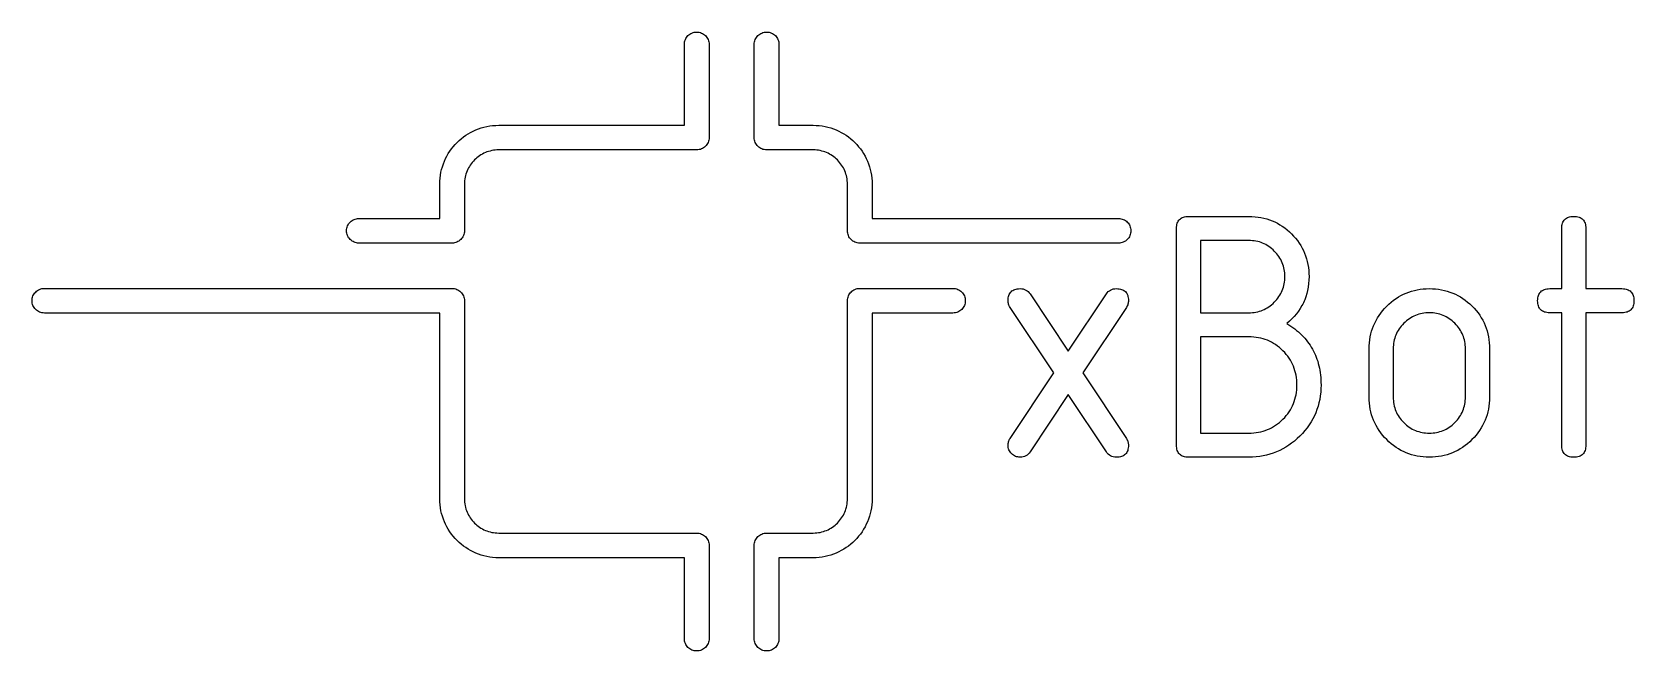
# Model space of a CAD drawing. Extents: x 20 to 269, y 58 to 155.
import ezdxf

# ---------------------------------------------------------------- set-up
doc = ezdxf.new("R2010")
doc.units = 0
doc.layers.add('LAYER_1', color=18, linetype='CONTINUOUS')

msp = doc.modelspace()

# ---------------------------------------------------------------- linework, layer by layer
at = {"layer": 'LAYER_1'}
for points in [[(84.96, 121.69), (70.46, 121.69), (70.27, 121.7), (70.08, 121.73), (69.89, 121.78), (69.72, 121.84), (69.55, 121.92), (69.39, 122.02), (69.24, 122.13), (69.11, 122.25), (68.98, 122.39), (68.87, 122.54), (68.78, 122.69), (68.7, 122.86), (68.63, 123.04), (68.58, 123.22), (68.56, 123.41), (68.55, 123.61), (68.56, 123.81), (68.58, 124), (68.63, 124.18), (68.7, 124.36), (68.78, 124.52), (68.87, 124.68), (68.98, 124.83), (69.11, 124.97), (69.24, 125.09), (69.39, 125.2), (69.55, 125.3), (69.72, 125.38), (69.89, 125.44), (70.08, 125.49), (70.27, 125.52), (70.46, 125.53), (83.04, 125.53), (83.04, 130.86), (83.05, 131.33), (83.09, 131.8), (83.15, 132.25), (83.23, 132.71), (83.33, 133.15), (83.46, 133.58), (83.6, 134.01), (83.76, 134.42), (83.95, 134.83), (84.15, 135.23), (84.37, 135.61), (84.61, 135.98), (84.87, 136.34), (85.14, 136.69), (85.43, 137.02), (85.73, 137.34), (86.05, 137.64), (86.38, 137.93), (86.73, 138.2), (87.09, 138.46), (87.46, 138.7), (87.84, 138.92), (88.24, 139.12), (88.64, 139.3), (89.06, 139.47), (89.49, 139.61), (89.92, 139.74), (90.36, 139.84), (90.82, 139.92), (91.27, 139.98), (91.74, 140.01), (92.21, 140.02), (121.1, 140.02), (121.1, 152.6), (121.11, 152.8), (121.14, 152.99), (121.19, 153.17), (121.25, 153.35), (121.33, 153.52), (121.43, 153.68), (121.54, 153.82), (121.66, 153.96), (121.8, 154.08), (121.95, 154.19), (122.1, 154.29), (122.27, 154.37), (122.45, 154.44), (122.63, 154.48), (122.82, 154.51), (123.02, 154.52), (123.21, 154.51), (123.4, 154.48), (123.59, 154.44), (123.76, 154.37), (123.93, 154.29), (124.09, 154.19), (124.24, 154.08), (124.37, 153.96), (124.5, 153.82), (124.61, 153.68), (124.7, 153.52), (124.78, 153.35), (124.85, 153.17), (124.9, 152.99), (124.93, 152.8), (124.94, 152.6), (124.94, 138.11), (124.93, 137.91), (124.9, 137.72), (124.85, 137.54), (124.78, 137.36), (124.7, 137.19), (124.61, 137.03), (124.5, 136.89), (124.37, 136.75), (124.24, 136.63), (124.09, 136.52), (123.93, 136.42), (123.76, 136.34), (123.59, 136.28), (123.4, 136.23), (123.21, 136.2), (123.02, 136.19), (92.21, 136.19), (91.94, 136.18), (91.67, 136.16), (91.4, 136.13), (91.14, 136.08), (90.88, 136.02), (90.63, 135.95), (90.38, 135.87), (90.14, 135.77), (89.9, 135.66), (89.67, 135.55), (89.45, 135.42), (89.23, 135.28), (89.02, 135.13), (88.82, 134.97), (88.63, 134.8), (88.44, 134.63), (88.27, 134.44), (88.1, 134.25), (87.94, 134.05), (87.79, 133.84), (87.65, 133.62), (87.52, 133.4), (87.41, 133.17), (87.3, 132.93), (87.2, 132.69), (87.12, 132.44), (87.05, 132.19), (86.99, 131.93), (86.94, 131.67), (86.91, 131.4), (86.89, 131.13), (86.88, 130.86), (86.88, 123.61), (86.87, 123.41), (86.84, 123.22), (86.79, 123.04), (86.73, 122.86), (86.65, 122.69), (86.55, 122.54), (86.44, 122.39), (86.32, 122.25), (86.18, 122.13), (86.03, 122.02), (85.87, 121.92), (85.71, 121.84), (85.53, 121.78), (85.35, 121.73), (85.16, 121.7)], [(188.64, 121.69), (148.39, 121.69), (148.19, 121.7), (148, 121.73), (147.82, 121.78), (147.64, 121.84), (147.48, 121.92), (147.32, 122.02), (147.17, 122.13), (147.03, 122.25), (146.91, 122.39), (146.8, 122.54), (146.7, 122.69), (146.62, 122.86), (146.56, 123.04), (146.51, 123.22), (146.48, 123.41), (146.47, 123.61), (146.47, 130.86), (146.47, 131.13), (146.44, 131.4), (146.41, 131.67), (146.36, 131.93), (146.3, 132.19), (146.23, 132.44), (146.15, 132.69), (146.05, 132.93), (145.95, 133.17), (145.83, 133.4), (145.7, 133.62), (145.56, 133.84), (145.41, 134.05), (145.25, 134.25), (145.09, 134.44), (144.91, 134.63), (144.72, 134.8), (144.53, 134.97), (144.33, 135.13), (144.12, 135.28), (143.9, 135.42), (143.68, 135.55), (143.45, 135.66), (143.21, 135.77), (142.97, 135.87), (142.72, 135.95), (142.47, 136.02), (142.21, 136.08), (141.95, 136.13), (141.69, 136.16), (141.42, 136.18), (141.14, 136.19), (133.89, 136.19), (133.7, 136.2), (133.51, 136.23), (133.32, 136.28), (133.15, 136.34), (132.98, 136.42), (132.82, 136.52), (132.67, 136.63), (132.54, 136.75), (132.41, 136.89), (132.3, 137.03), (132.21, 137.19), (132.12, 137.36), (132.06, 137.54), (132.01, 137.72), (131.98, 137.91), (131.97, 138.11), (131.97, 152.6), (131.98, 152.8), (132.01, 152.99), (132.06, 153.17), (132.12, 153.35), (132.21, 153.52), (132.3, 153.68), (132.41, 153.82), (132.54, 153.96), (132.67, 154.08), (132.82, 154.19), (132.98, 154.29), (133.15, 154.37), (133.32, 154.44), (133.51, 154.48), (133.7, 154.51), (133.89, 154.52), (134.09, 154.51), (134.28, 154.48), (134.46, 154.44), (134.64, 154.37), (134.81, 154.29), (134.96, 154.19), (135.11, 154.08), (135.25, 153.96), (135.37, 153.82), (135.48, 153.68), (135.58, 153.52), (135.66, 153.35), (135.72, 153.17), (135.77, 152.99), (135.8, 152.8), (135.81, 152.6), (135.81, 140.02), (141.14, 140.02), (141.61, 140.01), (142.08, 139.98), (142.54, 139.92), (142.99, 139.84), (143.43, 139.74), (143.86, 139.61), (144.29, 139.47), (144.71, 139.3), (145.11, 139.12), (145.51, 138.92), (145.89, 138.7), (146.26, 138.46), (146.62, 138.2), (146.97, 137.93), (147.3, 137.64), (147.62, 137.34), (147.92, 137.02), (148.21, 136.69), (148.48, 136.34), (148.74, 135.98), (148.98, 135.61), (149.2, 135.23), (149.4, 134.83), (149.59, 134.42), (149.75, 134.01), (149.9, 133.58), (150.02, 133.15), (150.12, 132.71), (150.2, 132.25), (150.26, 131.8), (150.3, 131.33), (150.31, 130.86), (150.31, 125.53), (188.64, 125.53), (188.83, 125.52), (189.02, 125.49), (189.21, 125.44), (189.38, 125.38), (189.55, 125.3), (189.71, 125.2), (189.86, 125.09), (189.99, 124.97), (190.12, 124.83), (190.23, 124.68), (190.32, 124.52), (190.4, 124.36), (190.47, 124.18), (190.52, 124), (190.55, 123.81), (190.56, 123.61), (190.55, 123.41), (190.52, 123.22), (190.47, 123.04), (190.4, 122.86), (190.32, 122.69), (190.23, 122.54), (190.12, 122.39), (189.99, 122.25), (189.86, 122.13), (189.71, 122.02), (189.55, 121.92), (189.38, 121.84), (189.21, 121.78), (189.02, 121.73), (188.83, 121.7)], [(214.8, 109.19), (215.13, 108.99), (215.45, 108.78), (215.76, 108.57), (216.05, 108.35), (216.34, 108.12), (216.62, 107.89), (216.88, 107.65), (217.14, 107.4), (217.38, 107.15), (217.62, 106.89), (217.84, 106.63), (218.05, 106.36), (218.26, 106.08), (218.45, 105.8), (218.63, 105.51), (218.8, 105.21), (218.97, 104.91), (219.12, 104.6), (219.26, 104.29), (219.39, 103.97), (219.51, 103.64), (219.62, 103.31), (219.72, 102.97), (219.8, 102.62), (219.88, 102.27), (219.95, 101.91), (220.01, 101.55), (220.05, 101.18), (220.09, 100.8), (220.12, 100.42), (220.13, 100.03), (220.14, 99.63), (220.12, 99.05), (220.09, 98.49), (220.02, 97.93), (219.93, 97.39), (219.82, 96.85), (219.67, 96.33), (219.51, 95.82), (219.31, 95.32), (219.1, 94.83), (218.85, 94.35), (218.58, 93.88), (218.29, 93.42), (217.96, 92.97), (217.62, 92.53), (217.24, 92.1), (216.85, 91.69), (216.43, 91.29), (216, 90.91), (215.56, 90.57), (215.12, 90.25), (214.66, 89.95), (214.19, 89.68), (213.71, 89.44), (213.21, 89.22), (212.71, 89.02), (212.2, 88.86), (211.68, 88.72), (211.14, 88.6), (210.6, 88.51), (210.04, 88.45), (209.48, 88.41), (208.9, 88.4), (199.54, 88.4), (199.31, 88.4), (199.1, 88.42), (198.9, 88.46), (198.72, 88.51), (198.55, 88.58), (198.4, 88.66), (198.26, 88.75), (198.14, 88.86), (198.03, 88.99), (197.93, 89.13), (197.85, 89.28), (197.78, 89.45), (197.73, 89.63), (197.7, 89.83), (197.68, 90.04), (197.67, 90.27), (197.67, 123.97), (197.68, 124.2), (197.7, 124.41), (197.73, 124.61), (197.78, 124.79), (197.85, 124.96), (197.93, 125.11), (198.03, 125.25), (198.14, 125.38), (198.26, 125.49), (198.4, 125.58), (198.55, 125.66), (198.72, 125.73), (198.9, 125.78), (199.1, 125.82), (199.31, 125.84), (199.54, 125.84), (208.9, 125.84), (209.39, 125.83), (209.87, 125.8), (210.34, 125.75), (210.8, 125.68), (211.25, 125.58), (211.69, 125.46), (212.12, 125.33), (212.54, 125.17), (212.95, 124.99), (213.35, 124.79), (213.74, 124.56), (214.12, 124.32), (214.5, 124.06), (214.86, 123.77), (215.21, 123.46), (215.56, 123.14), (215.88, 122.79), (216.19, 122.44), (216.48, 122.08), (216.74, 121.7), (216.98, 121.32), (217.21, 120.93), (217.41, 120.53), (217.59, 120.12), (217.75, 119.7), (217.88, 119.27), (218, 118.83), (218.1, 118.38), (218.17, 117.92), (218.22, 117.45), (218.25, 116.97), (218.27, 116.48), (218.25, 115.93), (218.21, 115.39), (218.14, 114.86), (218.05, 114.35), (217.93, 113.84), (217.78, 113.36), (217.6, 112.88), (217.5, 112.65), (217.4, 112.42), (217.29, 112.19), (217.17, 111.97), (216.91, 111.53), (216.63, 111.11), (216.32, 110.7), (215.98, 110.3), (215.61, 109.92), (215.22, 109.55)], [(257.59, 110.86), (255.71, 110.86), (255.49, 110.87), (255.28, 110.89), (255.08, 110.93), (254.9, 110.98), (254.73, 111.05), (254.57, 111.13), (254.43, 111.22), (254.31, 111.33), (254.2, 111.46), (254.11, 111.6), (254.03, 111.75), (253.96, 111.92), (253.91, 112.1), (253.87, 112.3), (253.85, 112.51), (253.84, 112.74), (253.85, 112.96), (253.87, 113.18), (253.91, 113.37), (253.96, 113.56), (254.03, 113.72), (254.11, 113.88), (254.2, 114.02), (254.31, 114.14), (254.43, 114.25), (254.57, 114.35), (254.73, 114.43), (254.9, 114.49), (255.08, 114.54), (255.28, 114.58), (255.49, 114.6), (255.71, 114.61), (257.59, 114.61), (257.59, 123.97), (257.59, 124.2), (257.62, 124.41), (257.65, 124.61), (257.7, 124.79), (257.77, 124.96), (257.85, 125.11), (257.95, 125.25), (258.06, 125.38), (258.18, 125.49), (258.32, 125.58), (258.47, 125.66), (258.64, 125.73), (258.82, 125.78), (259.02, 125.82), (259.23, 125.84), (259.46, 125.84), (259.69, 125.84), (259.9, 125.82), (260.1, 125.78), (260.28, 125.73), (260.45, 125.66), (260.6, 125.58), (260.74, 125.49), (260.86, 125.38), (260.97, 125.25), (261.07, 125.11), (261.15, 124.96), (261.22, 124.79), (261.27, 124.61), (261.3, 124.41), (261.32, 124.2), (261.33, 123.97), (261.33, 114.61), (266.95, 114.61), (267.18, 114.6), (267.39, 114.58), (267.59, 114.54), (267.77, 114.49), (267.94, 114.43), (268.09, 114.35), (268.23, 114.25), (268.35, 114.14), (268.46, 114.02), (268.56, 113.88), (268.64, 113.72), (268.71, 113.56), (268.76, 113.37), (268.79, 113.18), (268.81, 112.96), (268.82, 112.74), (268.81, 112.51), (268.79, 112.3), (268.76, 112.1), (268.71, 111.92), (268.64, 111.75), (268.56, 111.6), (268.46, 111.46), (268.35, 111.33), (268.23, 111.22), (268.09, 111.13), (267.94, 111.05), (267.77, 110.98), (267.59, 110.93), (267.39, 110.89), (267.18, 110.87), (266.95, 110.86), (261.33, 110.86), (261.33, 90.27), (261.32, 90.04), (261.3, 89.83), (261.27, 89.63), (261.22, 89.45), (261.15, 89.28), (261.07, 89.13), (260.97, 88.99), (260.86, 88.86), (260.74, 88.75), (260.6, 88.66), (260.45, 88.58), (260.28, 88.51), (260.1, 88.46), (259.9, 88.42), (259.69, 88.4), (259.46, 88.4), (259.23, 88.4), (259.02, 88.42), (258.82, 88.46), (258.64, 88.51), (258.47, 88.58), (258.32, 88.66), (258.18, 88.75), (258.06, 88.86), (257.95, 88.99), (257.85, 89.13), (257.77, 89.28), (257.7, 89.45), (257.65, 89.63), (257.62, 89.83), (257.59, 90.04), (257.59, 90.27)], [(201.41, 122.1), (201.41, 110.86), (208.9, 110.86), (209.19, 110.87), (209.47, 110.89), (209.75, 110.92), (210.02, 110.97), (210.29, 111.03), (210.55, 111.1), (210.81, 111.18), (211.06, 111.28), (211.3, 111.39), (211.54, 111.51), (211.78, 111.64), (212.01, 111.79), (212.23, 111.95), (212.45, 112.12), (212.67, 112.31), (212.87, 112.51), (213.07, 112.72), (213.26, 112.93), (213.43, 113.15), (213.59, 113.38), (213.74, 113.61), (213.88, 113.84), (214, 114.08), (214.11, 114.33), (214.21, 114.58), (214.29, 114.83), (214.36, 115.09), (214.42, 115.36), (214.46, 115.63), (214.49, 115.91), (214.51, 116.19), (214.52, 116.48), (214.51, 116.77), (214.49, 117.05), (214.46, 117.33), (214.42, 117.6), (214.36, 117.87), (214.29, 118.13), (214.21, 118.39), (214.11, 118.64), (214, 118.88), (213.88, 119.12), (213.74, 119.36), (213.59, 119.59), (213.43, 119.81), (213.26, 120.03), (213.07, 120.25), (212.87, 120.45), (212.67, 120.65), (212.45, 120.84), (212.23, 121.01), (212.01, 121.17), (211.78, 121.32), (211.54, 121.46), (211.3, 121.58), (211.06, 121.69), (210.81, 121.78), (210.55, 121.87), (210.29, 121.94), (210.02, 122), (209.75, 122.04), (209.47, 122.07), (209.19, 122.09), (208.9, 122.1)], [(123.02, 58.26), (122.82, 58.27), (122.63, 58.3), (122.45, 58.35), (122.27, 58.41), (122.1, 58.49), (121.95, 58.59), (121.8, 58.7), (121.66, 58.82), (121.54, 58.96), (121.43, 59.11), (121.33, 59.27), (121.25, 59.43), (121.19, 59.61), (121.14, 59.79), (121.11, 59.98), (121.1, 60.18), (121.1, 72.76), (92.21, 72.76), (91.74, 72.77), (91.27, 72.81), (90.82, 72.87), (90.36, 72.95), (89.92, 73.05), (89.49, 73.17), (89.06, 73.32), (88.64, 73.48), (88.24, 73.67), (87.84, 73.87), (87.46, 74.09), (87.09, 74.33), (86.73, 74.58), (86.38, 74.86), (86.05, 75.14), (85.73, 75.45), (85.43, 75.77), (85.14, 76.1), (84.87, 76.45), (84.61, 76.8), (84.37, 77.18), (84.15, 77.56), (83.95, 77.96), (83.76, 78.36), (83.6, 78.78), (83.46, 79.2), (83.33, 79.64), (83.23, 80.08), (83.15, 80.53), (83.09, 80.99), (83.06, 81.45), (83.04, 81.93), (83.04, 110.82), (21.53, 110.82), (21.34, 110.83), (21.15, 110.86), (20.96, 110.91), (20.79, 110.97), (20.62, 111.05), (20.46, 111.15), (20.31, 111.26), (20.18, 111.38), (20.05, 111.52), (19.94, 111.66), (19.85, 111.82), (19.76, 111.99), (19.7, 112.17), (19.65, 112.35), (19.62, 112.54), (19.61, 112.74), (19.62, 112.93), (19.65, 113.12), (19.7, 113.31), (19.76, 113.48), (19.85, 113.65), (19.94, 113.81), (20.05, 113.96), (20.18, 114.09), (20.31, 114.22), (20.46, 114.33), (20.62, 114.42), (20.79, 114.5), (20.96, 114.57), (21.15, 114.62), (21.34, 114.64), (21.53, 114.65), (84.96, 114.65), (85.16, 114.64), (85.35, 114.62), (85.53, 114.57), (85.71, 114.5), (85.87, 114.42), (86.03, 114.33), (86.18, 114.22), (86.32, 114.09), (86.44, 113.96), (86.55, 113.81), (86.65, 113.65), (86.73, 113.48), (86.79, 113.31), (86.84, 113.12), (86.87, 112.93), (86.88, 112.74), (86.88, 81.93), (86.89, 81.65), (86.91, 81.38), (86.94, 81.12), (86.99, 80.85), (87.05, 80.6), (87.12, 80.34), (87.2, 80.1), (87.3, 79.85), (87.41, 79.62), (87.52, 79.39), (87.65, 79.16), (87.79, 78.95), (87.94, 78.74), (88.1, 78.54), (88.27, 78.35), (88.44, 78.16), (88.63, 77.98), (88.82, 77.82), (89.02, 77.66), (89.23, 77.51), (89.45, 77.37), (89.67, 77.24), (89.9, 77.12), (90.14, 77.02), (90.38, 76.92), (90.63, 76.84), (90.88, 76.77), (91.14, 76.71), (91.4, 76.66), (91.67, 76.63), (91.94, 76.61), (92.21, 76.6), (123.02, 76.6), (123.21, 76.59), (123.4, 76.56), (123.59, 76.51), (123.76, 76.45), (123.93, 76.37), (124.09, 76.27), (124.24, 76.16), (124.37, 76.04), (124.5, 75.9), (124.61, 75.75), (124.7, 75.59), (124.79, 75.43), (124.85, 75.25), (124.9, 75.07), (124.93, 74.88), (124.94, 74.68), (124.94, 60.18), (124.93, 59.98), (124.9, 59.79), (124.85, 59.61), (124.79, 59.43), (124.7, 59.27), (124.61, 59.11), (124.5, 58.96), (124.37, 58.82), (124.24, 58.7), (124.09, 58.59), (123.93, 58.49), (123.76, 58.41), (123.59, 58.35), (123.4, 58.3), (123.21, 58.27)], [(133.89, 58.26), (133.7, 58.27), (133.51, 58.3), (133.32, 58.35), (133.15, 58.41), (132.98, 58.49), (132.82, 58.59), (132.67, 58.7), (132.54, 58.82), (132.41, 58.96), (132.3, 59.11), (132.21, 59.27), (132.12, 59.43), (132.06, 59.61), (132.01, 59.79), (131.98, 59.98), (131.97, 60.18), (131.97, 74.68), (131.98, 74.88), (132.01, 75.07), (132.06, 75.25), (132.12, 75.43), (132.21, 75.59), (132.3, 75.75), (132.41, 75.9), (132.54, 76.04), (132.67, 76.16), (132.82, 76.27), (132.98, 76.37), (133.15, 76.45), (133.32, 76.51), (133.51, 76.56), (133.7, 76.59), (133.89, 76.6), (141.14, 76.6), (141.42, 76.61), (141.69, 76.63), (141.95, 76.66), (142.21, 76.71), (142.47, 76.77), (142.72, 76.84), (142.97, 76.92), (143.21, 77.02), (143.45, 77.12), (143.68, 77.24), (143.9, 77.37), (144.12, 77.51), (144.33, 77.66), (144.53, 77.82), (144.72, 77.98), (144.91, 78.16), (145.09, 78.35), (145.25, 78.54), (145.41, 78.74), (145.56, 78.95), (145.7, 79.16), (145.83, 79.39), (145.95, 79.62), (146.05, 79.85), (146.15, 80.1), (146.23, 80.34), (146.3, 80.6), (146.36, 80.85), (146.41, 81.12), (146.44, 81.38), (146.47, 81.65), (146.47, 81.93), (146.47, 112.74), (146.48, 112.93), (146.51, 113.12), (146.56, 113.31), (146.62, 113.48), (146.7, 113.65), (146.8, 113.81), (146.91, 113.96), (147.03, 114.09), (147.17, 114.22), (147.32, 114.33), (147.48, 114.42), (147.64, 114.5), (147.82, 114.57), (148, 114.62), (148.19, 114.64), (148.39, 114.65), (162.88, 114.65), (163.08, 114.64), (163.27, 114.62), (163.46, 114.57), (163.63, 114.5), (163.8, 114.42), (163.96, 114.33), (164.11, 114.22), (164.24, 114.09), (164.37, 113.96), (164.48, 113.81), (164.57, 113.65), (164.65, 113.48), (164.72, 113.31), (164.76, 113.12), (164.79, 112.93), (164.8, 112.74), (164.79, 112.54), (164.76, 112.35), (164.72, 112.17), (164.65, 111.99), (164.57, 111.82), (164.48, 111.66), (164.37, 111.52), (164.24, 111.38), (164.11, 111.26), (163.96, 111.15), (163.8, 111.05), (163.63, 110.97), (163.46, 110.91), (163.27, 110.86), (163.08, 110.83), (162.88, 110.82), (150.31, 110.82), (150.31, 81.93), (150.3, 81.45), (150.26, 80.99), (150.2, 80.53), (150.12, 80.08), (150.02, 79.64), (149.9, 79.2), (149.75, 78.78), (149.59, 78.36), (149.4, 77.96), (149.2, 77.56), (148.98, 77.18), (148.74, 76.8), (148.48, 76.45), (148.21, 76.1), (147.92, 75.77), (147.62, 75.45), (147.3, 75.14), (146.97, 74.86), (146.62, 74.58), (146.26, 74.33), (145.89, 74.09), (145.51, 73.87), (145.11, 73.67), (144.71, 73.48), (144.29, 73.32), (143.86, 73.17), (143.43, 73.05), (142.99, 72.95), (142.54, 72.87), (142.08, 72.81), (141.61, 72.77), (141.14, 72.76), (135.81, 72.76), (135.81, 60.18), (135.8, 59.98), (135.77, 59.79), (135.72, 59.61), (135.66, 59.43), (135.58, 59.27), (135.48, 59.11), (135.37, 58.96), (135.25, 58.82), (135.11, 58.7), (134.96, 58.59), (134.81, 58.49), (134.64, 58.41), (134.46, 58.35), (134.28, 58.3), (134.09, 58.27)], [(183.08, 101.5), (189.87, 91.32), (189.94, 91.2), (190, 91.07), (190.06, 90.94), (190.1, 90.81), (190.13, 90.68), (190.16, 90.55), (190.17, 90.41), (190.18, 90.27), (190.17, 90.04), (190.15, 89.83), (190.11, 89.63), (190.06, 89.45), (189.99, 89.28), (189.91, 89.13), (189.82, 88.99), (189.71, 88.86), (189.59, 88.75), (189.45, 88.66), (189.29, 88.58), (189.12, 88.51), (188.94, 88.46), (188.74, 88.42), (188.53, 88.4), (188.31, 88.4), (188.06, 88.41), (187.82, 88.45), (187.61, 88.51), (187.4, 88.6), (187.22, 88.72), (187.05, 88.86), (186.89, 89.02), (186.75, 89.22), (180.82, 98.13), (174.89, 89.22), (174.74, 89.02), (174.59, 88.86), (174.41, 88.72), (174.23, 88.6), (174.02, 88.51), (173.81, 88.45), (173.57, 88.41), (173.33, 88.4), (173.14, 88.4), (172.96, 88.43), (172.78, 88.47), (172.61, 88.53), (172.45, 88.61), (172.3, 88.71), (172.15, 88.82), (172.01, 88.95), (171.88, 89.09), (171.76, 89.24), (171.67, 89.39), (171.59, 89.55), (171.53, 89.72), (171.49, 89.9), (171.46, 90.08), (171.45, 90.27), (171.46, 90.41), (171.47, 90.55), (171.5, 90.68), (171.53, 90.81), (171.58, 90.94), (171.63, 91.07), (171.69, 91.2), (171.77, 91.32), (178.55, 101.5), (171.77, 111.69), (171.69, 111.81), (171.63, 111.93), (171.58, 112.06), (171.53, 112.19), (171.5, 112.32), (171.47, 112.46), (171.46, 112.6), (171.45, 112.74), (171.46, 112.96), (171.48, 113.18), (171.52, 113.37), (171.57, 113.56), (171.64, 113.72), (171.72, 113.88), (171.81, 114.02), (171.92, 114.14), (172.05, 114.25), (172.18, 114.35), (172.34, 114.43), (172.51, 114.49), (172.69, 114.54), (172.89, 114.58), (173.1, 114.6), (173.33, 114.61), (173.57, 114.6), (173.81, 114.56), (174.02, 114.49), (174.23, 114.4), (174.41, 114.29), (174.59, 114.15), (174.74, 113.98), (174.89, 113.79), (180.82, 104.91), (186.75, 113.79), (186.89, 113.98), (187.05, 114.15), (187.22, 114.29), (187.4, 114.4), (187.61, 114.49), (187.82, 114.56), (188.06, 114.6), (188.31, 114.61), (188.53, 114.6), (188.74, 114.58), (188.94, 114.54), (189.12, 114.49), (189.29, 114.43), (189.45, 114.35), (189.59, 114.26), (189.71, 114.15), (189.82, 114.03), (189.91, 113.89), (189.99, 113.74), (190.06, 113.57), (190.11, 113.39), (190.15, 113.2), (190.17, 112.99), (190.18, 112.77), (190.17, 112.62), (190.16, 112.47), (190.13, 112.33), (190.1, 112.2), (190.06, 112.07), (190, 111.94), (189.94, 111.81), (189.87, 111.69)], [(227.63, 97.76), (227.63, 105.25), (227.64, 105.73), (227.67, 106.2), (227.72, 106.66), (227.8, 107.12), (227.89, 107.56), (228.01, 108), (228.15, 108.43), (228.31, 108.85), (228.49, 109.26), (228.7, 109.66), (228.92, 110.05), (229.17, 110.43), (229.44, 110.8), (229.72, 111.17), (230.03, 111.52), (230.37, 111.87), (230.71, 112.2), (231.07, 112.51), (231.43, 112.8), (231.81, 113.07), (232.19, 113.32), (232.58, 113.54), (232.98, 113.74), (233.39, 113.93), (233.81, 114.09), (234.24, 114.22), (234.67, 114.34), (235.12, 114.44), (235.57, 114.51), (236.04, 114.57), (236.51, 114.6), (236.99, 114.61), (237.48, 114.6), (237.96, 114.57), (238.43, 114.51), (238.88, 114.44), (239.33, 114.34), (239.77, 114.23), (240.2, 114.09), (240.62, 113.93), (241.04, 113.75), (241.44, 113.55), (241.83, 113.33), (242.21, 113.09), (242.58, 112.82), (242.95, 112.53), (243.3, 112.23), (243.64, 111.9), (243.97, 111.56), (244.28, 111.2), (244.56, 110.84), (244.83, 110.47), (245.07, 110.09), (245.29, 109.69), (245.5, 109.29), (245.68, 108.88), (245.83, 108.46), (245.97, 108.03), (246.09, 107.59), (246.18, 107.14), (246.26, 106.68), (246.31, 106.21), (246.34, 105.74), (246.35, 105.25), (246.35, 97.76), (246.34, 97.28), (246.31, 96.8), (246.26, 96.34), (246.18, 95.89), (246.08, 95.44), (245.97, 95), (245.83, 94.58), (245.67, 94.16), (245.49, 93.75), (245.28, 93.35), (245.06, 92.96), (244.81, 92.57), (244.54, 92.2), (244.26, 91.84), (243.95, 91.48), (243.61, 91.13), (243.27, 90.8), (242.91, 90.49), (242.55, 90.2), (242.17, 89.93), (241.79, 89.69), (241.4, 89.46), (241, 89.26), (240.59, 89.08), (240.17, 88.92), (239.74, 88.78), (239.31, 88.66), (238.86, 88.57), (238.41, 88.49), (237.94, 88.44), (237.47, 88.41), (236.99, 88.39), (236.51, 88.41), (236.04, 88.44), (235.57, 88.49), (235.12, 88.57), (234.67, 88.66), (234.24, 88.78), (233.81, 88.92), (233.39, 89.08), (232.98, 89.26), (232.58, 89.46), (232.19, 89.69), (231.81, 89.93), (231.43, 90.2), (231.07, 90.49), (230.71, 90.8), (230.37, 91.13), (230.03, 91.48), (229.72, 91.84), (229.44, 92.2), (229.17, 92.57), (228.92, 92.96), (228.7, 93.35), (228.49, 93.75), (228.31, 94.16), (228.15, 94.58), (228.01, 95), (227.89, 95.44), (227.8, 95.89), (227.72, 96.34), (227.67, 96.8), (227.64, 97.28)], [(242.61, 97.76), (242.61, 105.25), (242.6, 105.54), (242.58, 105.82), (242.55, 106.1), (242.5, 106.37), (242.45, 106.63), (242.38, 106.9), (242.29, 107.15), (242.2, 107.4), (242.09, 107.65), (241.96, 107.89), (241.83, 108.12), (241.68, 108.35), (241.52, 108.58), (241.35, 108.8), (241.16, 109.01), (240.96, 109.22), (240.75, 109.42), (240.54, 109.6), (240.32, 109.78), (240.1, 109.94), (239.87, 110.09), (239.63, 110.22), (239.39, 110.34), (239.15, 110.45), (238.9, 110.55), (238.64, 110.63), (238.38, 110.7), (238.11, 110.76), (237.84, 110.81), (237.56, 110.84), (237.28, 110.86), (236.99, 110.86), (236.7, 110.86), (236.42, 110.84), (236.14, 110.81), (235.87, 110.76), (235.6, 110.7), (235.34, 110.63), (235.08, 110.55), (234.83, 110.45), (234.59, 110.34), (234.35, 110.22), (234.11, 110.09), (233.88, 109.94), (233.66, 109.78), (233.44, 109.6), (233.23, 109.42), (233.02, 109.22), (232.82, 109.01), (232.63, 108.8), (232.46, 108.58), (232.3, 108.35), (232.15, 108.12), (232.01, 107.89), (231.89, 107.65), (231.78, 107.4), (231.69, 107.15), (231.6, 106.9), (231.53, 106.63), (231.47, 106.37), (231.43, 106.1), (231.4, 105.82), (231.38, 105.54), (231.37, 105.25), (231.37, 97.76), (231.38, 97.47), (231.4, 97.18), (231.43, 96.9), (231.47, 96.62), (231.53, 96.36), (231.6, 96.09), (231.68, 95.84), (231.78, 95.58), (231.89, 95.34), (232.01, 95.1), (232.14, 94.86), (232.29, 94.63), (232.45, 94.41), (232.62, 94.19), (232.81, 93.98), (233, 93.77), (233.21, 93.57), (233.42, 93.39), (233.64, 93.22), (233.86, 93.06), (234.09, 92.91), (234.33, 92.78), (234.57, 92.66), (234.82, 92.55), (235.07, 92.45), (235.33, 92.37), (235.59, 92.3), (235.86, 92.24), (236.13, 92.2), (236.41, 92.17), (236.7, 92.15), (236.99, 92.14), (237.28, 92.15), (237.56, 92.17), (237.84, 92.2), (238.11, 92.24), (238.38, 92.3), (238.64, 92.37), (238.9, 92.45), (239.15, 92.55), (239.39, 92.66), (239.63, 92.78), (239.87, 92.92), (240.1, 93.07), (240.32, 93.23), (240.54, 93.4), (240.75, 93.59), (240.96, 93.78), (241.16, 93.99), (241.35, 94.21), (241.52, 94.43), (241.68, 94.65), (241.83, 94.88), (241.96, 95.11), (242.09, 95.36), (242.2, 95.6), (242.29, 95.85), (242.38, 96.11), (242.45, 96.37), (242.5, 96.64), (242.55, 96.91), (242.58, 97.19), (242.6, 97.47)], [(201.41, 107.12), (201.41, 92.14), (208.9, 92.14), (209.29, 92.15), (209.67, 92.17), (210.05, 92.22), (210.42, 92.28), (210.78, 92.35), (211.13, 92.45), (211.47, 92.56), (211.81, 92.68), (212.14, 92.83), (212.46, 92.99), (212.77, 93.17), (213.08, 93.36), (213.37, 93.57), (213.66, 93.8), (213.95, 94.05), (214.22, 94.31), (214.49, 94.59), (214.73, 94.87), (214.96, 95.16), (215.17, 95.46), (215.37, 95.76), (215.54, 96.08), (215.71, 96.4), (215.85, 96.73), (215.98, 97.06), (216.09, 97.41), (216.18, 97.76), (216.26, 98.12), (216.32, 98.48), (216.36, 98.86), (216.38, 99.24), (216.39, 99.63), (216.38, 100.02), (216.36, 100.4), (216.32, 100.78), (216.26, 101.14), (216.18, 101.5), (216.09, 101.85), (215.98, 102.2), (215.85, 102.53), (215.71, 102.86), (215.54, 103.18), (215.37, 103.5), (215.17, 103.8), (214.96, 104.1), (214.73, 104.39), (214.49, 104.67), (214.22, 104.95), (213.95, 105.21), (213.66, 105.46), (213.37, 105.69), (213.08, 105.9), (212.77, 106.09), (212.46, 106.27), (212.14, 106.43), (211.81, 106.58), (211.47, 106.7), (211.13, 106.81), (210.78, 106.91), (210.42, 106.98), (210.05, 107.04), (209.67, 107.09), (209.29, 107.11), (208.9, 107.12)]]:
    msp.add_lwpolyline(points, close=True, dxfattribs=at)

doc.saveas('drawing.dxf')
